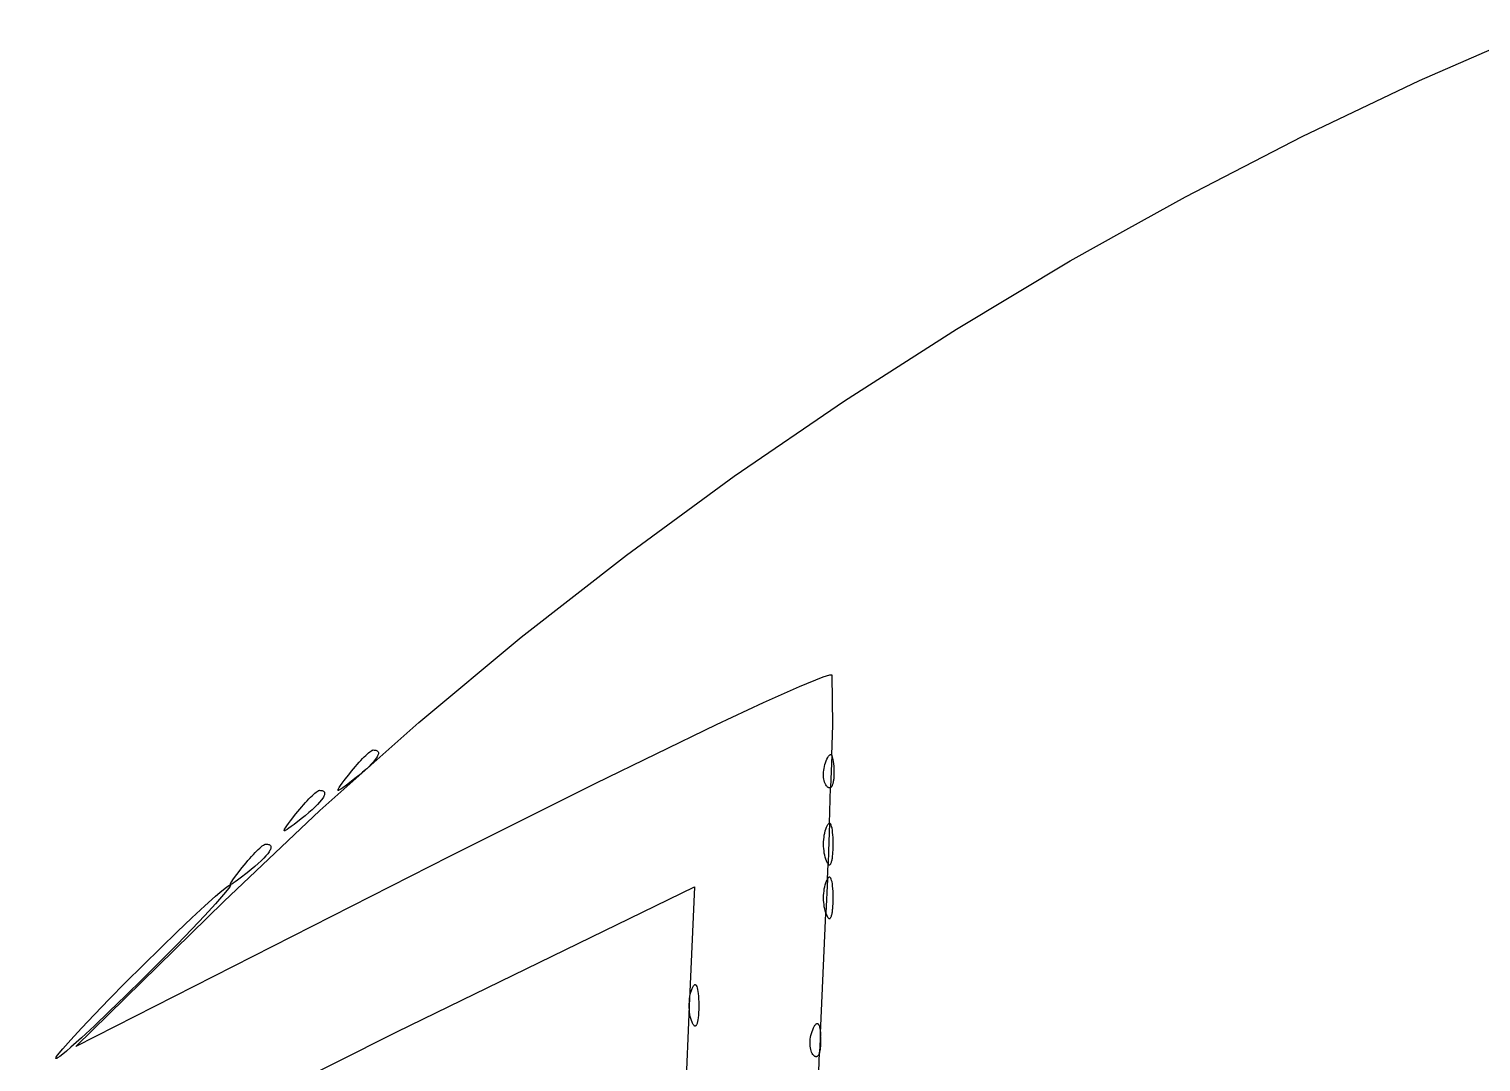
# Model space of a CAD drawing. Extents: x 70.3 to 133.4, y -81.7 to -32.
# Drawn here: x 72.172 to 73.03, y -61.365 to -60.755 of the extents above; entities that cross this region are included whole.
import ezdxf

# ---------------------------------------------------------------- set-up
doc = ezdxf.new("R2010")
doc.units = 0
doc.layers.add('BLACK', color=7, linetype='CONTINUOUS')

msp = doc.modelspace()

# ---------------------------------------------------------------- linework, layer by layer
at = {"layer": 'BLACK', "linetype": 'CONTINUOUS'}
for p, q in [((72.993661, -60.785581), (73.063411, -60.755123)), ((72.924299, -60.818617), (72.993661, -60.785581)), ((72.855487, -60.854138), (72.924299, -60.818617)), ((72.820226, -60.873769), (72.855487, -60.854138)), ((72.787384, -60.892053), (72.820226, -60.873769)), ((72.720153, -60.932267), (72.787384, -60.892053)), ((72.653954, -60.974688), (72.720153, -60.932267)), ((72.588948, -61.019223), (72.653954, -60.974688)), ((72.525296, -61.065779), (72.588948, -61.019223)), ((72.463158, -61.114263), (72.525296, -61.065779)), ((72.402696, -61.164583), (72.463158, -61.114263)), ((72.645069, -61.136676), (72.641196, -61.137872)), ((72.646743, -61.136622), (72.645069, -61.136676)), ((72.647049, -61.16588), (72.646743, -61.136622)), ((72.627313, -61.143467), (72.60602, -61.15297)), ((72.641196, -61.137872), (72.627313, -61.143467)), ((72.60602, -61.15297), (72.578244, -61.16594)), ((72.34407, -61.216645), (72.402696, -61.164583)), ((72.578244, -61.16594), (72.50695, -61.200526)), ((72.646467, -61.183917), (72.647049, -61.16588)), ((72.366302, -61.189308), (72.36738, -61.188095)), ((72.36738, -61.188095), (72.368429, -61.186949)), ((72.368429, -61.186949), (72.369441, -61.185879)), ((72.369441, -61.185879), (72.37041, -61.184892)), ((72.37041, -61.184892), (72.371327, -61.183993)), ((72.371327, -61.183993), (72.372187, -61.183192)), ((72.372187, -61.183192), (72.372981, -61.182494)), ((72.372981, -61.182494), (72.373703, -61.181907)), ((72.374534, -61.189187), (72.373031, -61.190685)), ((72.373703, -61.181907), (72.374346, -61.181438)), ((72.374346, -61.181438), (72.374902, -61.181095)), ((72.375812, -61.187799), (72.374534, -61.189187)), ((72.374902, -61.181095), (72.375145, -61.180972)), ((72.375145, -61.180972), (72.375364, -61.180883)), ((72.375364, -61.180883), (72.375558, -61.180829)), ((72.375558, -61.180829), (72.375726, -61.180811)), ((72.375726, -61.180811), (72.376307, -61.18083)), ((72.376864, -61.186524), (72.375812, -61.187799)), ((72.376307, -61.18083), (72.376826, -61.180887)), ((72.376826, -61.180887), (72.377282, -61.180981)), ((72.377687, -61.185366), (72.376864, -61.186524)), ((72.377282, -61.180981), (72.377676, -61.181112)), ((72.377676, -61.181112), (72.378009, -61.181278)), ((72.378012, -61.184833), (72.377687, -61.185366)), ((72.378009, -61.181278), (72.37828, -61.181481)), ((72.378279, -61.184331), (72.378012, -61.184833)), ((72.378487, -61.18386), (72.378279, -61.184331)), ((72.37828, -61.181481), (72.37849, -61.181719)), ((72.378637, -61.18342), (72.378487, -61.18386)), ((72.37849, -61.181719), (72.378639, -61.181992)), ((72.378727, -61.183014), (72.378637, -61.18342)), ((72.378639, -61.181992), (72.378729, -61.182299)), ((72.378758, -61.182639), (72.378727, -61.183014)), ((72.378729, -61.182299), (72.378758, -61.182639)), ((72.642436, -61.189451), (72.642776, -61.188347)), ((72.642776, -61.188347), (72.643176, -61.18726)), ((72.643176, -61.18726), (72.643643, -61.186169)), ((72.643643, -61.186169), (72.644093, -61.185269)), ((72.644093, -61.185269), (72.644526, -61.184559)), ((72.644526, -61.184559), (72.644736, -61.184275)), ((72.644736, -61.184275), (72.64494, -61.184038)), ((72.64494, -61.184038), (72.64514, -61.183848)), ((72.64514, -61.183848), (72.645334, -61.183704)), ((72.645334, -61.183704), (72.645523, -61.183608)), ((72.645523, -61.183608), (72.645706, -61.183557)), ((72.645706, -61.183557), (72.645883, -61.183553)), ((72.646467, -61.183917), (72.645851, -61.203018)), ((72.645883, -61.183553), (72.646055, -61.183595)), ((72.646055, -61.183595), (72.646221, -61.183683)), ((72.646221, -61.183683), (72.646381, -61.183816)), ((72.646381, -61.183816), (72.646467, -61.183917)), ((72.646534, -61.183995), (72.646467, -61.183917)), ((72.646681, -61.18422), (72.646534, -61.183995)), ((72.646821, -61.18449), (72.646681, -61.18422)), ((72.646954, -61.184806), (72.646821, -61.18449)), ((72.6472, -61.185571), (72.646954, -61.184806)), ((72.647417, -61.186515), (72.6472, -61.185571)), ((72.647604, -61.187637), (72.647417, -61.186515)), ((72.647759, -61.188935), (72.647604, -61.187637)), ((72.647882, -61.190409), (72.647759, -61.188935)), ((72.358613, -61.19885), (72.361836, -61.194702)), ((72.364833, -61.197699), (72.360684, -61.200921)), ((72.361836, -61.194702), (72.362961, -61.193287)), ((72.362961, -61.193287), (72.364085, -61.191912)), ((72.364085, -61.191912), (72.365201, -61.190583)), ((72.367206, -61.1958), (72.364833, -61.197699)), ((72.365201, -61.190583), (72.366302, -61.189308)), ((72.369365, -61.193996), (72.367206, -61.1958)), ((72.371307, -61.19229), (72.369365, -61.193996)), ((72.373031, -61.190685), (72.371307, -61.19229)), ((72.641627, -61.194976), (72.641671, -61.193897)), ((72.64164, -61.196027), (72.641627, -61.194976)), ((72.641712, -61.197041), (72.64164, -61.196027)), ((72.641671, -61.193897), (72.641774, -61.192797)), ((72.64184, -61.198012), (72.641712, -61.197041)), ((72.641774, -61.192797), (72.641936, -61.191684)), ((72.641936, -61.191684), (72.642156, -61.190566)), ((72.642156, -61.190566), (72.642436, -61.189451)), ((72.647767, -61.198162), (72.647836, -61.197585)), ((72.647836, -61.197585), (72.647894, -61.196981)), ((72.647971, -61.192056), (72.647882, -61.190409)), ((72.647894, -61.196981), (72.64794, -61.196351)), ((72.64794, -61.196351), (72.647975, -61.195695)), ((72.647997, -61.19283), (72.647971, -61.192056)), ((72.647975, -61.195695), (72.647999, -61.195014)), ((72.64801, -61.193581), (72.647997, -61.19283)), ((72.647999, -61.195014), (72.648011, -61.194309)), ((72.648011, -61.194309), (72.64801, -61.193581)), ((72.340437, -61.207004), (72.341231, -61.206307)), ((72.341231, -61.206307), (72.341953, -61.20572)), ((72.341953, -61.20572), (72.342596, -61.205251)), ((72.342596, -61.205251), (72.343152, -61.204907)), ((72.343152, -61.204907), (72.343395, -61.204785)), ((72.343395, -61.204785), (72.343614, -61.204696)), ((72.343614, -61.204696), (72.343808, -61.204642)), ((72.343808, -61.204642), (72.343976, -61.204624)), ((72.343976, -61.204624), (72.344557, -61.204643)), ((72.344557, -61.204643), (72.345076, -61.204699)), ((72.345076, -61.204699), (72.345532, -61.204793)), ((72.345532, -61.204793), (72.345926, -61.204924)), ((72.345926, -61.204924), (72.346259, -61.205091)), ((72.346259, -61.205091), (72.34653, -61.205294)), ((72.34653, -61.205294), (72.34674, -61.205532)), ((72.34674, -61.205532), (72.346889, -61.205804)), ((72.346889, -61.205804), (72.346979, -61.206111)), ((72.346979, -61.206111), (72.347008, -61.206452)), ((72.354867, -61.204514), (72.354888, -61.204338)), ((72.354911, -61.204624), (72.354867, -61.204514)), ((72.354888, -61.204338), (72.354974, -61.204095)), ((72.35502, -61.204668), (72.354911, -61.204624)), ((72.354974, -61.204095), (72.355126, -61.203786)), ((72.355196, -61.204646), (72.35502, -61.204668)), ((72.355126, -61.203786), (72.35562, -61.202964)), ((72.355439, -61.20456), (72.355196, -61.204646)), ((72.355749, -61.204409), (72.355439, -61.20456)), ((72.35562, -61.202964), (72.356368, -61.20187)), ((72.35657, -61.203914), (72.355749, -61.204409)), ((72.356368, -61.20187), (72.357367, -61.200499)), ((72.357665, -61.203166), (72.35657, -61.203914)), ((72.357367, -61.200499), (72.358613, -61.19885)), ((72.359035, -61.202167), (72.357665, -61.203166)), ((72.360684, -61.200921), (72.359035, -61.202167)), ((72.50695, -61.200526), (72.420842, -61.243711)), ((72.642026, -61.198931), (72.64184, -61.198012)), ((72.642269, -61.19979), (72.642026, -61.198931)), ((72.642568, -61.200582), (72.642269, -61.19979)), ((72.642924, -61.201298), (72.642568, -61.200582)), ((72.643335, -61.201931), (72.642924, -61.201298)), ((72.643562, -61.202215), (72.643335, -61.201931)), ((72.643802, -61.202474), (72.643562, -61.202215)), ((72.644047, -61.2027), (72.643802, -61.202474)), ((72.644287, -61.202884), (72.644047, -61.2027)), ((72.644523, -61.203026), (72.644287, -61.202884)), ((72.644753, -61.203127), (72.644523, -61.203026)), ((72.644977, -61.203188), (72.644753, -61.203127)), ((72.645087, -61.203203), (72.644977, -61.203188)), ((72.645196, -61.203209), (72.645087, -61.203203)), ((72.645169, -61.224131), (72.645851, -61.203018)), ((72.645303, -61.203205), (72.645196, -61.203209)), ((72.645408, -61.203191), (72.645303, -61.203205)), ((72.645512, -61.203168), (72.645408, -61.203191)), ((72.645615, -61.203136), (72.645512, -61.203168)), ((72.645814, -61.203042), (72.645615, -61.203136)), ((72.645851, -61.203018), (72.645814, -61.203042)), ((72.645851, -61.203018), (72.646007, -61.202912)), ((72.646007, -61.202912), (72.646193, -61.202745)), ((72.646193, -61.202745), (72.646371, -61.202543)), ((72.646371, -61.202543), (72.646542, -61.202306)), ((72.646542, -61.202306), (72.646704, -61.202035)), ((72.646704, -61.202035), (72.646859, -61.20173)), ((72.646859, -61.20173), (72.647005, -61.201392)), ((72.647005, -61.201392), (72.647142, -61.201022)), ((72.647142, -61.201022), (72.64727, -61.20062)), ((72.64727, -61.20062), (72.647389, -61.200188)), ((72.647389, -61.200188), (72.647499, -61.199725)), ((72.647499, -61.199725), (72.647598, -61.199233)), ((72.647598, -61.199233), (72.647688, -61.198711)), ((72.647688, -61.198711), (72.647767, -61.198162)), ((72.332335, -61.215724), (72.333451, -61.214396)), ((72.333451, -61.214396), (72.334552, -61.213121)), ((72.334552, -61.213121), (72.33563, -61.211907)), ((72.33563, -61.211907), (72.336679, -61.210762)), ((72.336679, -61.210762), (72.337691, -61.209692)), ((72.337691, -61.209692), (72.33866, -61.208704)), ((72.33866, -61.208704), (72.339577, -61.207806)), ((72.341281, -61.214498), (72.339557, -61.216102)), ((72.339577, -61.207806), (72.340437, -61.207004)), ((72.342784, -61.213), (72.341281, -61.214498)), ((72.344062, -61.211611), (72.342784, -61.213)), ((72.345114, -61.210336), (72.344062, -61.211611)), ((72.345937, -61.209179), (72.345114, -61.210336)), ((72.346262, -61.208646), (72.345937, -61.209179)), ((72.346529, -61.208143), (72.346262, -61.208646)), ((72.346737, -61.207672), (72.346529, -61.208143)), ((72.346887, -61.207233), (72.346737, -61.207672)), ((72.346977, -61.206826), (72.346887, -61.207233)), ((72.347008, -61.206452), (72.346977, -61.206826)), ((72.287442, -61.270357), (72.34407, -61.216645)), ((72.325617, -61.224312), (72.326863, -61.222663)), ((72.326863, -61.222663), (72.330086, -61.218514)), ((72.333082, -61.221511), (72.328934, -61.224734)), ((72.330086, -61.218514), (72.331211, -61.217099)), ((72.331211, -61.217099), (72.332335, -61.215724)), ((72.335455, -61.219613), (72.333082, -61.221511)), ((72.337615, -61.217808), (72.335455, -61.219613)), ((72.339557, -61.216102), (72.337615, -61.217808)), ((72.323117, -61.228326), (72.323138, -61.22815)), ((72.323161, -61.228436), (72.323117, -61.228326)), ((72.323138, -61.22815), (72.323224, -61.227908)), ((72.32327, -61.22848), (72.323161, -61.228436)), ((72.323224, -61.227908), (72.323376, -61.227598)), ((72.323446, -61.228459), (72.32327, -61.22848)), ((72.323376, -61.227598), (72.32387, -61.226777)), ((72.323689, -61.228372), (72.323446, -61.228459)), ((72.323999, -61.228221), (72.323689, -61.228372)), ((72.32387, -61.226777), (72.324618, -61.225682)), ((72.32482, -61.227727), (72.323999, -61.228221)), ((72.324618, -61.225682), (72.325617, -61.224312)), ((72.325915, -61.226979), (72.32482, -61.227727)), ((72.327285, -61.22598), (72.325915, -61.226979)), ((72.328934, -61.224734), (72.327285, -61.22598)), ((72.641922, -61.232373), (72.642103, -61.231087)), ((72.642103, -61.231087), (72.642335, -61.229842)), ((72.642335, -61.229842), (72.642619, -61.228647)), ((72.642619, -61.228647), (72.642954, -61.227514)), ((72.642954, -61.227514), (72.643341, -61.226452)), ((72.643341, -61.226452), (72.643749, -61.225544)), ((72.643749, -61.225544), (72.644146, -61.224864)), ((72.644146, -61.224864), (72.644339, -61.224607)), ((72.644339, -61.224607), (72.644528, -61.224406)), ((72.644528, -61.224406), (72.644714, -61.224259)), ((72.645169, -61.224131), (72.644639, -61.240548)), ((72.644714, -61.224259), (72.644896, -61.224165)), ((72.644896, -61.224165), (72.645073, -61.224125)), ((72.645073, -61.224125), (72.645169, -61.224131)), ((72.645246, -61.224137), (72.645169, -61.224131)), ((72.645413, -61.2242), (72.645246, -61.224137)), ((72.645576, -61.224315), (72.645413, -61.2242)), ((72.645733, -61.224481), (72.645576, -61.224315)), ((72.645884, -61.224696), (72.645733, -61.224481)), ((72.646169, -61.225274), (72.645884, -61.224696)), ((72.646428, -61.226043), (72.646169, -61.225274)), ((72.646659, -61.226999), (72.646428, -61.226043)), ((72.64686, -61.228137), (72.646659, -61.226999)), ((72.647029, -61.229452), (72.64686, -61.228137)), ((72.647164, -61.230938), (72.647029, -61.229452)), ((72.647263, -61.23259), (72.647164, -61.230938)), ((72.305941, -61.241442), (72.30691, -61.240454)), ((72.30691, -61.240454), (72.307827, -61.239556)), ((72.307827, -61.239556), (72.308687, -61.238754)), ((72.308687, -61.238754), (72.309481, -61.238057)), ((72.309481, -61.238057), (72.310203, -61.23747)), ((72.310203, -61.23747), (72.310846, -61.237001)), ((72.310846, -61.237001), (72.311402, -61.236657)), ((72.311402, -61.236657), (72.311645, -61.236535)), ((72.311645, -61.236535), (72.311864, -61.236446)), ((72.311864, -61.236446), (72.312058, -61.236392)), ((72.312058, -61.236392), (72.312226, -61.236374)), ((72.312226, -61.236374), (72.312807, -61.236393)), ((72.312807, -61.236393), (72.313326, -61.236449)), ((72.313326, -61.236449), (72.313782, -61.236543)), ((72.313782, -61.236543), (72.314176, -61.236674)), ((72.314176, -61.236674), (72.314509, -61.236841)), ((72.314512, -61.240396), (72.314187, -61.240929)), ((72.314509, -61.236841), (72.31478, -61.237044)), ((72.314779, -61.239893), (72.314512, -61.240396)), ((72.314987, -61.239422), (72.314779, -61.239893)), ((72.31478, -61.237044), (72.31499, -61.237282)), ((72.315136, -61.238983), (72.314987, -61.239422)), ((72.31499, -61.237282), (72.315139, -61.237554)), ((72.315227, -61.238576), (72.315136, -61.238983)), ((72.315139, -61.237554), (72.315228, -61.237861)), ((72.315257, -61.238202), (72.315227, -61.238576)), ((72.315228, -61.237861), (72.315257, -61.238202)), ((72.64169, -61.236374), (72.641716, -61.235027)), ((72.641716, -61.237721), (72.64169, -61.236374)), ((72.641716, -61.235027), (72.641793, -61.23369)), ((72.641793, -61.239058), (72.641716, -61.237721)), ((72.641793, -61.23369), (72.641922, -61.232373)), ((72.641922, -61.240374), (72.641793, -61.239058)), ((72.642103, -61.24166), (72.641922, -61.240374)), ((72.644639, -61.240548), (72.644303, -61.248093)), ((72.647218, -61.241004), (72.647263, -61.240157)), ((72.647324, -61.234404), (72.647263, -61.23259)), ((72.647263, -61.240157), (72.647299, -61.23927)), ((72.647299, -61.23927), (72.647324, -61.238344)), ((72.647345, -61.236374), (72.647324, -61.234404)), ((72.647324, -61.238344), (72.647345, -61.236374)), ((72.420842, -61.243711), (72.200129, -61.355987)), ((72.298336, -61.250264), (72.299461, -61.248849)), ((72.299461, -61.248849), (72.300585, -61.247474)), ((72.300585, -61.247474), (72.301701, -61.246145)), ((72.301701, -61.246145), (72.302802, -61.244871)), ((72.302802, -61.244871), (72.30388, -61.243657)), ((72.30388, -61.243657), (72.304929, -61.242512)), ((72.304929, -61.242512), (72.305941, -61.241442)), ((72.307807, -61.247852), (72.305865, -61.249558)), ((72.309531, -61.246248), (72.307807, -61.247852)), ((72.311034, -61.24475), (72.309531, -61.246248)), ((72.312312, -61.243361), (72.311034, -61.24475)), ((72.313364, -61.242086), (72.312312, -61.243361)), ((72.314187, -61.240929), (72.313364, -61.242086)), ((72.642335, -61.242906), (72.642103, -61.24166)), ((72.642619, -61.2441), (72.642335, -61.242906)), ((72.642954, -61.245233), (72.642619, -61.2441)), ((72.643341, -61.246296), (72.642954, -61.245233)), ((72.643547, -61.246778), (72.643341, -61.246296)), ((72.643749, -61.247203), (72.643547, -61.246778)), ((72.643949, -61.247572), (72.643749, -61.247203)), ((72.643905, -61.257027), (72.644303, -61.248093)), ((72.644146, -61.247884), (72.643949, -61.247572)), ((72.644303, -61.248093), (72.644146, -61.247884)), ((72.644303, -61.248093), (72.644339, -61.24814)), ((72.644339, -61.24814), (72.644528, -61.248342)), ((72.644528, -61.248342), (72.644714, -61.248489)), ((72.644714, -61.248489), (72.644806, -61.248542)), ((72.644806, -61.248542), (72.644896, -61.248582)), ((72.644896, -61.248582), (72.644985, -61.248609)), ((72.644985, -61.248609), (72.645073, -61.248623)), ((72.645073, -61.248623), (72.64516, -61.248623)), ((72.64516, -61.248623), (72.645246, -61.248611)), ((72.645246, -61.248611), (72.64533, -61.248585)), ((72.64533, -61.248585), (72.645413, -61.248547)), ((72.645413, -61.248547), (72.645495, -61.248496)), ((72.645495, -61.248496), (72.645576, -61.248432)), ((72.645576, -61.248432), (72.645733, -61.248267)), ((72.645733, -61.248267), (72.645884, -61.248051)), ((72.645884, -61.248051), (72.64603, -61.247787)), ((72.64603, -61.247787), (72.646169, -61.247474)), ((72.646169, -61.247474), (72.646302, -61.247113)), ((72.646302, -61.247113), (72.646428, -61.246704)), ((72.646428, -61.246704), (72.646547, -61.246249)), ((72.646547, -61.246249), (72.646659, -61.245748)), ((72.646659, -61.245748), (72.646763, -61.245202)), ((72.646763, -61.245202), (72.64686, -61.24461)), ((72.64686, -61.24461), (72.646949, -61.243975)), ((72.646949, -61.243975), (72.647029, -61.243296)), ((72.647029, -61.243296), (72.647101, -61.242574)), ((72.647101, -61.242574), (72.647164, -61.24181)), ((72.647164, -61.24181), (72.647218, -61.241004)), ((72.29212, -61.258527), (72.292868, -61.257432)), ((72.292868, -61.257432), (72.293867, -61.256062)), ((72.293867, -61.256062), (72.295113, -61.254413)), ((72.295535, -61.25773), (72.294165, -61.258729)), ((72.295113, -61.254413), (72.298336, -61.250264)), ((72.297184, -61.256484), (72.295535, -61.25773)), ((72.301332, -61.253261), (72.297184, -61.256484)), ((72.303705, -61.251363), (72.301332, -61.253261)), ((72.305865, -61.249558), (72.303705, -61.251363)), ((72.643905, -61.257027), (72.643009, -61.277132)), ((72.643341, -61.258202), (72.643749, -61.257294)), ((72.643749, -61.257294), (72.643905, -61.257027)), ((72.644146, -61.256614), (72.643905, -61.257027)), ((72.644339, -61.256357), (72.644146, -61.256614)), ((72.644528, -61.256156), (72.644339, -61.256357)), ((72.644714, -61.256009), (72.644528, -61.256156)), ((72.644896, -61.255915), (72.644714, -61.256009)), ((72.645073, -61.255875), (72.644896, -61.255915)), ((72.645246, -61.255887), (72.645073, -61.255875)), ((72.645413, -61.25595), (72.645246, -61.255887)), ((72.645576, -61.256065), (72.645413, -61.25595)), ((72.645733, -61.256231), (72.645576, -61.256065)), ((72.645884, -61.256446), (72.645733, -61.256231)), ((72.646169, -61.257024), (72.645884, -61.256446)), ((72.646428, -61.257793), (72.646169, -61.257024)), ((72.282568, -61.267194), (72.28516, -61.264952)), ((72.28734, -61.266221), (72.282568, -61.271624)), ((72.28516, -61.264952), (72.28734, -61.263139)), ((72.28734, -61.263139), (72.289081, -61.261777)), ((72.290358, -61.262486), (72.28734, -61.266221)), ((72.289081, -61.261777), (72.290358, -61.260891)), ((72.290358, -61.260891), (72.290813, -61.260635)), ((72.291143, -61.261314), (72.290358, -61.262486)), ((72.290813, -61.260635), (72.291143, -61.260506)), ((72.291143, -61.260506), (72.291343, -61.260508)), ((72.291411, -61.260645), (72.291143, -61.261314)), ((72.291343, -61.260508), (72.291411, -61.260645)), ((72.291367, -61.260076), (72.291388, -61.2599)), ((72.291411, -61.260186), (72.291367, -61.260076)), ((72.291388, -61.2599), (72.291475, -61.259658)), ((72.29152, -61.26023), (72.291411, -61.260186)), ((72.291475, -61.259658), (72.291626, -61.259348)), ((72.291696, -61.260209), (72.29152, -61.26023)), ((72.291626, -61.259348), (72.29212, -61.258527)), ((72.291939, -61.260122), (72.291696, -61.260209)), ((72.292249, -61.259971), (72.291939, -61.260122)), ((72.29307, -61.259477), (72.292249, -61.259971)), ((72.294165, -61.258729), (72.29307, -61.259477)), ((72.389648, -61.347202), (72.565417, -61.261672)), ((72.565417, -61.261672), (72.562517, -61.32793)), ((72.641716, -61.266777), (72.641793, -61.26544)), ((72.641793, -61.26544), (72.641922, -61.264123)), ((72.641922, -61.264123), (72.642103, -61.262837)), ((72.642103, -61.262837), (72.642335, -61.261592)), ((72.642335, -61.261592), (72.642619, -61.260397)), ((72.642619, -61.260397), (72.642954, -61.259264)), ((72.642954, -61.259264), (72.643341, -61.258202)), ((72.646659, -61.258749), (72.646428, -61.257793)), ((72.64686, -61.259887), (72.646659, -61.258749)), ((72.647029, -61.261202), (72.64686, -61.259887)), ((72.647164, -61.262688), (72.647029, -61.261202)), ((72.647263, -61.26434), (72.647164, -61.262688)), ((72.647324, -61.266154), (72.647263, -61.26434)), ((72.647345, -61.268124), (72.647324, -61.266154)), ((72.200129, -61.355987), (72.287442, -61.270357)), ((72.268612, -61.279953), (72.276255, -61.272863)), ((72.276255, -61.272863), (72.282568, -61.267194)), ((72.282568, -61.271624), (72.276255, -61.278469)), ((72.64169, -61.268124), (72.641716, -61.266777)), ((72.641716, -61.269471), (72.64169, -61.268124)), ((72.641793, -61.270808), (72.641716, -61.269471)), ((72.641922, -61.272124), (72.641793, -61.270808)), ((72.642103, -61.27341), (72.641922, -61.272124)), ((72.642335, -61.274656), (72.642103, -61.27341)), ((72.642619, -61.27585), (72.642335, -61.274656)), ((72.647029, -61.275046), (72.647101, -61.274324)), ((72.647101, -61.274324), (72.647164, -61.27356)), ((72.647164, -61.27356), (72.647218, -61.272754)), ((72.647218, -61.272754), (72.647263, -61.271907)), ((72.647263, -61.271907), (72.647299, -61.27102)), ((72.647299, -61.27102), (72.647324, -61.270094)), ((72.647324, -61.270094), (72.647345, -61.268124)), ((72.25985, -61.28827), (72.268612, -61.279953)), ((72.276255, -61.278469), (72.268612, -61.28653)), ((72.639849, -61.348011), (72.643009, -61.277132)), ((72.642954, -61.276983), (72.642619, -61.27585)), ((72.643009, -61.277132), (72.642954, -61.276983)), ((72.643009, -61.277132), (72.643341, -61.278046)), ((72.643341, -61.278046), (72.643547, -61.278528)), ((72.643547, -61.278528), (72.643749, -61.278953)), ((72.643749, -61.278953), (72.643949, -61.279322)), ((72.643949, -61.279322), (72.644146, -61.279634)), ((72.644146, -61.279634), (72.644339, -61.27989)), ((72.644339, -61.27989), (72.644528, -61.280092)), ((72.644528, -61.280092), (72.644714, -61.280239)), ((72.644714, -61.280239), (72.644806, -61.280292)), ((72.644806, -61.280292), (72.644896, -61.280332)), ((72.644896, -61.280332), (72.644985, -61.280359)), ((72.644985, -61.280359), (72.645073, -61.280373)), ((72.645073, -61.280373), (72.64516, -61.280373)), ((72.64516, -61.280373), (72.645246, -61.280361)), ((72.645246, -61.280361), (72.64533, -61.280335)), ((72.64533, -61.280335), (72.645413, -61.280297)), ((72.645413, -61.280297), (72.645495, -61.280246)), ((72.645495, -61.280246), (72.645576, -61.280182)), ((72.645576, -61.280182), (72.645733, -61.280017)), ((72.645733, -61.280017), (72.645884, -61.279801)), ((72.645884, -61.279801), (72.64603, -61.279537)), ((72.64603, -61.279537), (72.646169, -61.279224)), ((72.646169, -61.279224), (72.646302, -61.278863)), ((72.646302, -61.278863), (72.646428, -61.278454)), ((72.646428, -61.278454), (72.646547, -61.277999)), ((72.646547, -61.277999), (72.646659, -61.277498)), ((72.646659, -61.277498), (72.646763, -61.276952)), ((72.646763, -61.276952), (72.64686, -61.27636)), ((72.64686, -61.27636), (72.646949, -61.275725)), ((72.646949, -61.275725), (72.647029, -61.275046)), ((72.250181, -61.29762), (72.25985, -61.28827)), ((72.268612, -61.28653), (72.25985, -61.295581)), ((72.239817, -61.307811), (72.250181, -61.29762)), ((72.25985, -61.295581), (72.250181, -61.305396)), ((72.229453, -61.318164), (72.239817, -61.307811)), ((72.250181, -61.305396), (72.239817, -61.315749)), ((72.239817, -61.315749), (72.229453, -61.32594)), ((72.219784, -61.327979), (72.229453, -61.318164)), ((72.229453, -61.32594), (72.219784, -61.33529)), ((72.562547, -61.327623), (72.562728, -61.326337)), ((72.562728, -61.326337), (72.56296, -61.325092)), ((72.56296, -61.325092), (72.563244, -61.323897)), ((72.563244, -61.323897), (72.563579, -61.322764)), ((72.563579, -61.322764), (72.563966, -61.321702)), ((72.563966, -61.321702), (72.564374, -61.320794)), ((72.564374, -61.320794), (72.56477, -61.320114)), ((72.56477, -61.320114), (72.564964, -61.319857)), ((72.564964, -61.319857), (72.565153, -61.319656)), ((72.565153, -61.319656), (72.565339, -61.319509)), ((72.565339, -61.319509), (72.565521, -61.319415)), ((72.565521, -61.319415), (72.565698, -61.319375)), ((72.565698, -61.319375), (72.565871, -61.319387)), ((72.565871, -61.319387), (72.566038, -61.31945)), ((72.566038, -61.31945), (72.566201, -61.319565)), ((72.566201, -61.319565), (72.566358, -61.319731)), ((72.566358, -61.319731), (72.566509, -61.319946)), ((72.566509, -61.319946), (72.566794, -61.320524)), ((72.566794, -61.320524), (72.567053, -61.321293)), ((72.567053, -61.321293), (72.567284, -61.322249)), ((72.567284, -61.322249), (72.567485, -61.323387)), ((72.567485, -61.323387), (72.567654, -61.324702)), ((72.567654, -61.324702), (72.567789, -61.326188)), ((72.567789, -61.326188), (72.567888, -61.32784)), ((72.211022, -61.33703), (72.219784, -61.327979)), ((72.562327, -61.332266), (72.556882, -61.456656)), ((72.562341, -61.330277), (72.562315, -61.331624)), ((72.562315, -61.331624), (72.562327, -61.332266)), ((72.562327, -61.332266), (72.562517, -61.32793)), ((72.562341, -61.332971), (72.562327, -61.332266)), ((72.562418, -61.32894), (72.562341, -61.330277)), ((72.562418, -61.334308), (72.562341, -61.332971)), ((72.562517, -61.32793), (72.562418, -61.32894)), ((72.562547, -61.335624), (72.562418, -61.334308)), ((72.562517, -61.32793), (72.562547, -61.327623)), ((72.567888, -61.32784), (72.567949, -61.329654)), ((72.567923, -61.33452), (72.567888, -61.335407)), ((72.567949, -61.333594), (72.567923, -61.33452)), ((72.567949, -61.329654), (72.56797, -61.331624)), ((72.56797, -61.331624), (72.567949, -61.333594)), ((72.203379, -61.345091), (72.211022, -61.33703)), ((72.219784, -61.33529), (72.211022, -61.343607)), ((72.562728, -61.33691), (72.562547, -61.335624)), ((72.56296, -61.338156), (72.562728, -61.33691)), ((72.563244, -61.33935), (72.56296, -61.338156)), ((72.563579, -61.340483), (72.563244, -61.33935)), ((72.563966, -61.341546), (72.563579, -61.340483)), ((72.564171, -61.342028), (72.563966, -61.341546)), ((72.564374, -61.342453), (72.564171, -61.342028)), ((72.564574, -61.342822), (72.564374, -61.342453)), ((72.56477, -61.343134), (72.564574, -61.342822)), ((72.564964, -61.34339), (72.56477, -61.343134)), ((72.565153, -61.343592), (72.564964, -61.34339)), ((72.566358, -61.343517), (72.566201, -61.343682)), ((72.566509, -61.343301), (72.566358, -61.343517)), ((72.566655, -61.343037), (72.566509, -61.343301)), ((72.566794, -61.342724), (72.566655, -61.343037)), ((72.566927, -61.342363), (72.566794, -61.342724)), ((72.567053, -61.341954), (72.566927, -61.342363)), ((72.567172, -61.341499), (72.567053, -61.341954)), ((72.567284, -61.340998), (72.567172, -61.341499)), ((72.567388, -61.340452), (72.567284, -61.340998)), ((72.567485, -61.33986), (72.567388, -61.340452)), ((72.567573, -61.339225), (72.567485, -61.33986)), ((72.567654, -61.338546), (72.567573, -61.339225)), ((72.567726, -61.337824), (72.567654, -61.338546)), ((72.567789, -61.33706), (72.567726, -61.337824)), ((72.567843, -61.336254), (72.567789, -61.33706)), ((72.567888, -61.335407), (72.567843, -61.336254)), ((72.636156, -61.344019), (72.636589, -61.343309)), ((72.636589, -61.343309), (72.636798, -61.343025)), ((72.636798, -61.343025), (72.637003, -61.342788)), ((72.637003, -61.342788), (72.637202, -61.342598)), ((72.637202, -61.342598), (72.637396, -61.342454)), ((72.637396, -61.342454), (72.637585, -61.342358)), ((72.637585, -61.342358), (72.637768, -61.342307)), ((72.637768, -61.342307), (72.637946, -61.342303)), ((72.637946, -61.342303), (72.638118, -61.342345)), ((72.638118, -61.342345), (72.638284, -61.342433)), ((72.638284, -61.342433), (72.638443, -61.342566)), ((72.638443, -61.342566), (72.638596, -61.342745)), ((72.638596, -61.342745), (72.638743, -61.34297)), ((72.638743, -61.34297), (72.638884, -61.34324)), ((72.638884, -61.34324), (72.639017, -61.343556)), ((72.006538, -61.539333), (72.389648, -61.347202)), ((72.192294, -61.357339), (72.197066, -61.351936)), ((72.197066, -61.351936), (72.203379, -61.345091)), ((72.203379, -61.350697), (72.197066, -61.356366)), ((72.211022, -61.343607), (72.203379, -61.350697)), ((72.565339, -61.343739), (72.565153, -61.343592)), ((72.56543, -61.343792), (72.565339, -61.343739)), ((72.565521, -61.343832), (72.56543, -61.343792)), ((72.56561, -61.343859), (72.565521, -61.343832)), ((72.565698, -61.343873), (72.56561, -61.343859)), ((72.565785, -61.343873), (72.565698, -61.343873)), ((72.565871, -61.343861), (72.565785, -61.343873)), ((72.565955, -61.343835), (72.565871, -61.343861)), ((72.566038, -61.343797), (72.565955, -61.343835)), ((72.56612, -61.343746), (72.566038, -61.343797)), ((72.566201, -61.343682), (72.56612, -61.343746)), ((72.633734, -61.352647), (72.633836, -61.351547)), ((72.633836, -61.351547), (72.633998, -61.350434)), ((72.633998, -61.350434), (72.634219, -61.349316)), ((72.634219, -61.349316), (72.634499, -61.348201)), ((72.634499, -61.348201), (72.634839, -61.347097)), ((72.634839, -61.347097), (72.635238, -61.34601)), ((72.635238, -61.34601), (72.635705, -61.344919)), ((72.635705, -61.344919), (72.636156, -61.344019)), ((72.639017, -61.343556), (72.639263, -61.344321)), ((72.639263, -61.344321), (72.63948, -61.345265)), ((72.639849, -61.348011), (72.639345, -61.359327)), ((72.63948, -61.345265), (72.639667, -61.346387)), ((72.639667, -61.346387), (72.639822, -61.347685)), ((72.639822, -61.347685), (72.639849, -61.348011)), ((72.639945, -61.349159), (72.639849, -61.348011)), ((72.640034, -61.350806), (72.639945, -61.349159)), ((72.640059, -61.35158), (72.640034, -61.350806)), ((72.640073, -61.352331), (72.640059, -61.35158)), ((72.189276, -61.361074), (72.192294, -61.357339)), ((72.192294, -61.360421), (72.190553, -61.361783)), ((72.194474, -61.358608), (72.192294, -61.360421)), ((72.197066, -61.356366), (72.194474, -61.358608)), ((72.633689, -61.353726), (72.633734, -61.352647)), ((72.633703, -61.354777), (72.633689, -61.353726)), ((72.633774, -61.355791), (72.633703, -61.354777)), ((72.633903, -61.356762), (72.633774, -61.355791)), ((72.634089, -61.357681), (72.633903, -61.356762)), ((72.634332, -61.35854), (72.634089, -61.357681)), ((72.634631, -61.359332), (72.634332, -61.35854)), ((72.634987, -61.360048), (72.634631, -61.359332)), ((72.635398, -61.360681), (72.634987, -61.360048)), ((72.635624, -61.360965), (72.635398, -61.360681)), ((72.638921, -61.36048), (72.638767, -61.360785)), ((72.638844, -61.370568), (72.639345, -61.359327)), ((72.639067, -61.360142), (72.638921, -61.36048)), ((72.639205, -61.359772), (72.639067, -61.360142)), ((72.639333, -61.35937), (72.639205, -61.359772)), ((72.639345, -61.359327), (72.639333, -61.35937)), ((72.639345, -61.359327), (72.639452, -61.358938)), ((72.639452, -61.358938), (72.639561, -61.358475)), ((72.639561, -61.358475), (72.639661, -61.357983)), ((72.639661, -61.357983), (72.639751, -61.357461)), ((72.639751, -61.357461), (72.63983, -61.356912)), ((72.63983, -61.356912), (72.639899, -61.356335)), ((72.639899, -61.356335), (72.639956, -61.355731)), ((72.639956, -61.355731), (72.640003, -61.355101)), ((72.640003, -61.355101), (72.640038, -61.354445)), ((72.640038, -61.354445), (72.640062, -61.353764)), ((72.640062, -61.353764), (72.640073, -61.353059)), ((72.640073, -61.353059), (72.640073, -61.352331)), ((72.188223, -61.362915), (72.188491, -61.362246)), ((72.188291, -61.363052), (72.188223, -61.362915)), ((72.188491, -61.363054), (72.188291, -61.363052)), ((72.188491, -61.362246), (72.189276, -61.361074)), ((72.18882, -61.362925), (72.188491, -61.363054)), ((72.189276, -61.362669), (72.18882, -61.362925)), ((72.190553, -61.361783), (72.189276, -61.362669)), ((72.635865, -61.361224), (72.635624, -61.360965)), ((72.63611, -61.36145), (72.635865, -61.361224)), ((72.63635, -61.361634), (72.63611, -61.36145)), ((72.636585, -61.361776), (72.63635, -61.361634)), ((72.636815, -61.361877), (72.636585, -61.361776)), ((72.63704, -61.361938), (72.636815, -61.361877)), ((72.63715, -61.361953), (72.63704, -61.361938)), ((72.637258, -61.361959), (72.63715, -61.361953)), ((72.637366, -61.361955), (72.637258, -61.361959)), ((72.637471, -61.361941), (72.637366, -61.361955)), ((72.637575, -61.361918), (72.637471, -61.361941)), ((72.637677, -61.361886), (72.637575, -61.361918)), ((72.637877, -61.361792), (72.637677, -61.361886)), ((72.63807, -61.361662), (72.637877, -61.361792)), ((72.638255, -61.361495), (72.63807, -61.361662)), ((72.638434, -61.361293), (72.638255, -61.361495)), ((72.638604, -61.361056), (72.638434, -61.361293)), ((72.638767, -61.360785), (72.638604, -61.361056))]:
    msp.add_line(p, q, dxfattribs=at)

doc.saveas('drawing.dxf')
